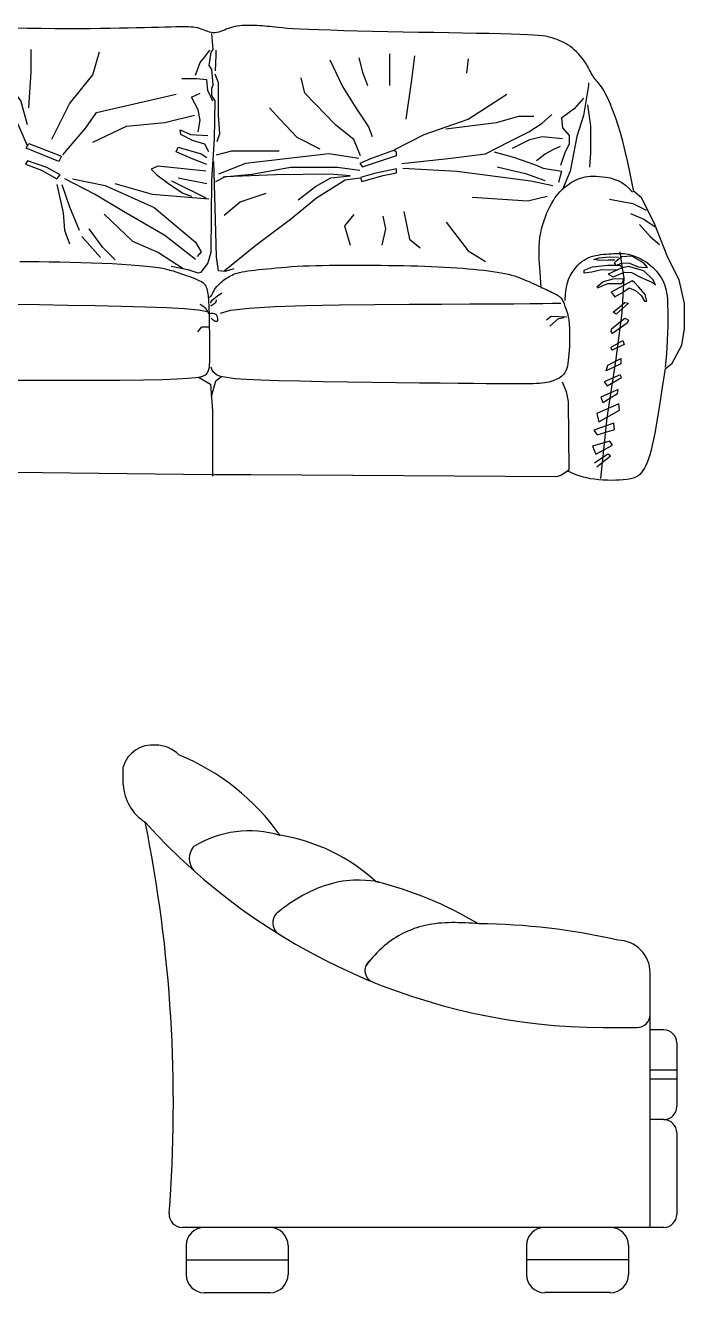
# Model space of a CAD drawing. Header units: inches. Extents: x 11.4 to 53.9, y 10.8 to 35.6.
# Drawn here: x 17.709 to 18.742, y 19.671 to 21.654 of the extents above; entities that cross this region are included whole.
import ezdxf

# ---------------------------------------------------------------- set-up
doc = ezdxf.new("R2010")
doc.units = ezdxf.units.IN
doc.header["$MEASUREMENT"] = 0
doc.layers.add('02', color=2, linetype='Continuous')

msp = doc.modelspace()

# ---------------------------------------------------------------- linework, layer by layer
at = {"layer": '02'}
for p, q in [((17.8625, 20.4658), (17.8625, 20.4938)), ((18.6875, 19.773), (18.6875, 20.1714)), ((18.6139, 20.0859), (18.6671, 20.0859)), ((18.7088, 20.0821), (18.6875, 20.0821)), ((18.7292, 20.0617), (18.7292, 19.962)), ((18.7292, 20.019), (18.6875, 20.019)), ((18.7292, 20.0047), (18.6875, 20.0047)), ((18.7088, 19.9416), (18.6875, 19.9416)), ((18.7292, 19.9212), (18.7292, 19.7934)), ((18.7088, 19.773), (17.9549, 19.773)), ((17.9609, 19.7445), (17.9609, 19.6994)), ((18.1206, 19.7445), (18.1206, 19.6994)), ((18.494, 19.7445), (18.494, 19.6994)), ((18.6537, 19.7445), (18.6537, 19.6994)), ((17.9609, 19.722), (18.1206, 19.722)), ((18.6537, 19.722), (18.494, 19.722)), ((17.9895, 19.6709), (18.0921, 19.6709)), ((18.6251, 19.6709), (18.5225, 19.6709))]:
    msp.add_line(p, q, dxfattribs=at)
for points in [[(18.6612, 21.3961), (18.6567, 21.4193), (18.6525, 21.4395), (18.6484, 21.4571), (18.6446, 21.4724), (18.6409, 21.4856), (18.6375, 21.497), (18.6342, 21.5069), (18.631, 21.5156), (18.6281, 21.5234), (18.6252, 21.5304), (18.6226, 21.5365), (18.62, 21.5419), (18.6176, 21.5467), (18.6153, 21.5508), (18.6132, 21.5544), (18.6111, 21.5575), (18.6092, 21.5602), (18.6074, 21.5626), (18.6056, 21.5647), (18.604, 21.5666), (18.6024, 21.5684), (18.6009, 21.5703), (18.5995, 21.5721), (18.5981, 21.5742), (18.5967, 21.5764), (18.5954, 21.5789), (18.594, 21.5815), (18.5925, 21.5843), (18.591, 21.5872), (18.5893, 21.5902), (18.5875, 21.5934), (18.5855, 21.5965), (18.5832, 21.5997), (18.5808, 21.603), (18.5781, 21.6062), (18.5753, 21.6093), (18.5723, 21.6123), (18.5692, 21.6152), (18.566, 21.618), (18.5627, 21.6205), (18.5593, 21.6228), (18.5558, 21.6249), (18.5524, 21.6269), (18.5489, 21.6286), (18.5453, 21.6301), (18.5419, 21.6315), (18.5384, 21.6328), (18.535, 21.6339), (18.5316, 21.6349), (18.528, 21.6358), (18.5239, 21.6367), (18.5188, 21.6374), (18.5126, 21.638), (18.5049, 21.6386), (18.4954, 21.6391), (18.4837, 21.6396), (18.4698, 21.6401), (18.4536, 21.6405), (18.4355, 21.6409), (18.4157, 21.6412), (18.3945, 21.6416), (18.3722, 21.642), (18.3489, 21.6424), (18.3251, 21.6429), (18.3008, 21.6433), (18.2766, 21.6438), (18.2527, 21.6444), (18.2297, 21.6449), (18.2078, 21.6455), (18.1874, 21.6461), (18.169, 21.6467), (18.1529, 21.6473), (18.1394, 21.6479), (18.1283, 21.6485), (18.1192, 21.6491), (18.1118, 21.6497), (18.1057, 21.6503), (18.1007, 21.6508), (18.0963, 21.6513), (18.0923, 21.6518), (18.0883, 21.6522), (18.0844, 21.6526), (18.0804, 21.653), (18.0764, 21.6533), (18.0725, 21.6535), (18.0685, 21.6537), (18.0645, 21.6538), (18.0606, 21.6538), (18.0566, 21.6538), (18.0526, 21.6537), (18.0487, 21.6534), (18.0449, 21.6531), (18.0411, 21.6526), (18.0374, 21.652), (18.0339, 21.6512), (18.0304, 21.6502), (18.0272, 21.649), (18.024, 21.6478), (18.021, 21.6465), (18.018, 21.6452), (18.0151, 21.6441), (18.0122, 21.6431), (18.0093, 21.6424), (18.0064, 21.6421), (18.0035, 21.6421), (18.0006, 21.6425), (17.9977, 21.6432), (17.9948, 21.644), (17.9921, 21.645), (17.9894, 21.6461), (17.9868, 21.6472), (17.9845, 21.6481), (17.9822, 21.649), (17.9801, 21.6497), (17.9777, 21.6502), (17.9752, 21.6507), (17.9721, 21.651), (17.9685, 21.6512), (17.9641, 21.6514), (17.9588, 21.6514), (17.9525, 21.6514), (17.9452, 21.6513), (17.9369, 21.6511), (17.9277, 21.6509), (17.9177, 21.6506), (17.9069, 21.6504), (17.8953, 21.6501), (17.8831, 21.6498), (17.8703, 21.6495), (17.8568, 21.6492), (17.8424, 21.6489), (17.8272, 21.6487), (17.811, 21.6485), (17.7936, 21.6485), (17.7752, 21.6485), (17.7554, 21.6486), (17.7343, 21.6488), (17.7123, 21.6491), (17.6899, 21.6494)], [(17.9374, 21.2768), (17.9636, 21.2716), (17.9792, 21.2664), (17.9845, 21.2674), (17.9949, 21.281), (18.0001, 21.2987), (18.0012, 21.4115), (18.0054, 21.4762), (18.0064, 21.5357), (18.0012, 21.5441), (18.0012, 21.5556), (18.0033, 21.5608), (18.0012, 21.5848), (17.997, 21.5911), (18.0001, 21.612), (18.0033, 21.6161), (18.0012, 21.6412)], [(17.7182, 21.616), (17.7182, 21.5812), (17.7143, 21.525)], [(17.9756, 21.576), (17.9831, 21.5955), (17.9906, 21.6046), (17.9982, 21.6151)], [(18.0075, 21.6151), (18.0075, 21.6067), (18.0064, 21.5827)], [(17.7509, 21.4756), (17.7787, 21.5311), (17.8151, 21.5762), (17.8255, 21.6126)], [(18.1862, 21.6), (18.2057, 21.558), (18.2268, 21.5249), (18.2464, 21.4949), (18.2524, 21.4798)], [(18.2313, 21.6031), (18.2373, 21.5805), (18.2449, 21.5595)], [(18.2795, 21.6091), (18.2795, 21.5595)], [(18.3186, 21.6061), (18.3141, 21.5685), (18.305, 21.5069)], [(18.4028, 21.6016), (18.3998, 21.579)], [(17.7127, 21.4982), (17.7023, 21.5363), (17.6745, 21.571), (17.6554, 21.5848)], [(18.0096, 21.4721), (18.0137, 21.4846), (18.0116, 21.5128), (18.0116, 21.5639), (18.0064, 21.5775)], [(17.7127, 21.4652), (17.7006, 21.493), (17.6849, 21.5259), (17.6172, 21.5692), (17.5947, 21.5727)], [(18.0027, 21.5354), (17.9951, 21.552), (17.9936, 21.5685), (17.9771, 21.57), (17.9545, 21.57)], [(18.2343, 21.4498), (18.2238, 21.4753), (18.1952, 21.4979), (18.1471, 21.5475), (18.1411, 21.5715)], [(18.5908, 21.564), (18.5908, 21.5595), (18.5833, 21.5129), (18.5728, 21.4798), (18.5623, 21.4258), (18.5502, 21.3972)], [(17.768, 21.4513), (17.8041, 21.4934), (17.8207, 21.5174), (17.9455, 21.546)], [(17.9801, 21.4874), (17.9831, 21.5054), (17.9801, 21.5219), (17.9696, 21.5414), (17.9831, 21.5475)], [(18.287, 21.4588), (18.3336, 21.4828), (18.4028, 21.5069), (18.463, 21.546)], [(18.5833, 21.5399), (18.5683, 21.5234), (18.5487, 21.5084), (18.5502, 21.4934), (18.5608, 21.4813), (18.5608, 21.4678), (18.5547, 21.4558), (18.5487, 21.4393), (18.5472, 21.4348)], [(18.1711, 21.4603), (18.135, 21.4783), (18.108, 21.5069), (18.0914, 21.5249)], [(18.5893, 21.5294), (18.5939, 21.4964), (18.5939, 21.4543), (18.5923, 21.4318)], [(17.8151, 21.4708), (17.8675, 21.496), (17.9276, 21.5018), (17.9741, 21.5134)], [(18.299, 21.4378), (18.3712, 21.4453), (18.4299, 21.4528), (18.4675, 21.4723), (18.4976, 21.4874), (18.5186, 21.5009), (18.5337, 21.5144)], [(18.3676, 21.4921), (18.4471, 21.5018), (18.482, 21.5115), (18.5052, 21.5115)], [(17.9967, 21.4558), (17.9906, 21.4678), (17.9711, 21.4738), (17.953, 21.4828), (17.9515, 21.4904), (17.9681, 21.4828), (17.9951, 21.4813)], [(18.472, 21.4618), (18.4991, 21.4753), (18.5186, 21.4798), (18.5502, 21.4768)], [(17.9936, 21.4363), (17.9696, 21.4453), (17.9455, 21.4558), (17.9485, 21.4633), (17.9846, 21.4528), (17.9936, 21.4468)], [(18.0087, 21.4513), (18.0328, 21.4573), (18.1065, 21.4573)], [(18.4434, 21.4558), (18.475, 21.4468), (18.5066, 21.4363), (18.5201, 21.4303), (18.5487, 21.4258), (18.5442, 21.4077)], [(18.5096, 21.4423), (18.5232, 21.4528), (18.5367, 21.4603), (18.5472, 21.4648)], [(18.0357, 21.2726), (18.0221, 21.2685), (18.0116, 21.2695), (18.0085, 21.2914), (18.0064, 21.3687), (18.0043, 21.4407)], [(18.2313, 21.4453), (18.1847, 21.4528), (18.0538, 21.4378), (18.0117, 21.4212)], [(17.9921, 21.4258), (17.9621, 21.4288), (17.9169, 21.4333), (17.9064, 21.4288), (17.9154, 21.4197), (17.9335, 21.4062), (17.956, 21.3912), (17.9696, 21.3867)], [(18.1366, 21.3807), (18.1636, 21.4017), (18.1877, 21.4152), (18.2178, 21.4182), (18.1862, 21.4212), (18.102, 21.4197), (18.0222, 21.4167), (18.0072, 21.4092)], [(18.0192, 21.4167), (18.0643, 21.4212), (18.1245, 21.4318), (18.1982, 21.4318), (18.2328, 21.4273)], [(18.3005, 21.4303), (18.3848, 21.4258), (18.5006, 21.4107), (18.5352, 21.4032)], [(18.5232, 21.4107), (18.4946, 21.4212), (18.4479, 21.4318)], [(18.5171, 21.2424), (18.5157, 21.2601), (18.5146, 21.2751), (18.5139, 21.2877), (18.5136, 21.2983), (18.5137, 21.3074), (18.5142, 21.3153), (18.515, 21.3224), (18.5161, 21.3291), (18.5176, 21.3356), (18.5194, 21.3421), (18.5214, 21.3484), (18.5236, 21.3544), (18.5259, 21.3603), (18.5284, 21.3658), (18.5309, 21.3709), (18.5334, 21.3757), (18.536, 21.3799), (18.5385, 21.3838), (18.541, 21.3873), (18.5435, 21.3904), (18.5461, 21.3933), (18.5487, 21.396), (18.5513, 21.3984), (18.554, 21.4007), (18.5568, 21.4029), (18.5596, 21.405), (18.5625, 21.407), (18.5655, 21.4088), (18.5686, 21.4106), (18.5718, 21.4121), (18.5751, 21.4135), (18.5786, 21.4147), (18.5821, 21.4158), (18.5858, 21.4166), (18.5897, 21.4172), (18.5938, 21.4176), (18.5981, 21.4178), (18.6028, 21.4178), (18.6077, 21.4175), (18.613, 21.417), (18.6187, 21.4162), (18.6247, 21.415), (18.6308, 21.4133), (18.637, 21.4109), (18.6431, 21.4078), (18.649, 21.4039), (18.6547, 21.3988), (18.66, 21.3927)], [(17.7589, 21.405), (17.7686, 21.3605), (17.7706, 21.3333), (17.7783, 21.3121)], [(17.7667, 21.405), (17.7783, 21.3701), (17.7938, 21.3333)], [(17.9756, 21.2875), (17.9275, 21.3251), (17.8628, 21.3626), (17.8176, 21.3897), (17.771, 21.4137)], [(17.783, 21.4137), (17.8342, 21.4032), (17.9109, 21.3687), (17.9756, 21.3146), (17.9846, 21.2995), (17.9786, 21.292)], [(17.8492, 21.4062), (17.9079, 21.3897), (17.9967, 21.3822)], [(17.938, 21.4107), (17.9921, 21.3837)], [(17.9485, 21.4152), (17.9936, 21.4062)], [(18.0207, 21.2695), (18.0704, 21.3101), (18.1245, 21.3506), (18.1651, 21.3837), (18.2103, 21.4122), (18.2328, 21.4152)], [(18.0207, 21.3566), (18.0458, 21.3779), (18.0865, 21.3914)], [(18.4088, 21.3852), (18.4961, 21.3792), (18.5262, 21.3867)], [(18.6239, 21.382), (18.6604, 21.3751), (18.6812, 21.3647)], [(18.7111, 21.1166), (18.7219, 21.1253), (18.7372, 21.1535), (18.7415, 21.1796), (18.7415, 21.2188), (18.7328, 21.2557), (18.7154, 21.2905), (18.6937, 21.3449), (18.6741, 21.384), (18.661, 21.3949)], [(17.8326, 21.3585), (17.8772, 21.3159), (17.9179, 21.2985), (17.9566, 21.2733)], [(18.2238, 21.3581), (18.2088, 21.3401), (18.2178, 21.3101)], [(18.302, 21.3626), (18.311, 21.3191), (18.3276, 21.3055)], [(18.6569, 21.3595), (18.6777, 21.3508), (18.6951, 21.3387)], [(18.2689, 21.3551), (18.2734, 21.3356), (18.2674, 21.3101)], [(18.3682, 21.3461), (18.4028, 21.301), (18.4299, 21.2845)], [(18.6708, 21.3421), (18.6882, 21.3231), (18.702, 21.3109)], [(17.8268, 21.2908), (17.7977, 21.3237)], [(17.85, 21.2869), (17.8306, 21.3062), (17.8093, 21.3353)], [(18.5544, 21.2231), (18.5548, 21.2331), (18.5559, 21.2418), (18.5576, 21.2495), (18.5598, 21.2561), (18.5624, 21.2619), (18.5652, 21.2669), (18.5683, 21.2713), (18.5714, 21.2751), (18.5745, 21.2785), (18.5776, 21.2815), (18.5808, 21.2841), (18.584, 21.2864), (18.5872, 21.2884), (18.5906, 21.2901), (18.5942, 21.2915), (18.5979, 21.2927), (18.6018, 21.2937), (18.6059, 21.2945), (18.61, 21.2951), (18.6143, 21.2956), (18.6185, 21.296), (18.6227, 21.2963), (18.6269, 21.2965), (18.6309, 21.2967), (18.6348, 21.2968), (18.6385, 21.2968), (18.6421, 21.2968), (18.6457, 21.2966), (18.6493, 21.2962), (18.6529, 21.2956), (18.6565, 21.2948), (18.6603, 21.2938), (18.6641, 21.2924), (18.6681, 21.2907), (18.6721, 21.2888), (18.6761, 21.2866), (18.6801, 21.2842), (18.6839, 21.2815), (18.6876, 21.2787), (18.6911, 21.2756), (18.6944, 21.2724), (18.6974, 21.2691), (18.7002, 21.2656), (18.7028, 21.262), (18.7051, 21.2583), (18.7071, 21.2546), (18.7088, 21.2508), (18.7103, 21.247), (18.7116, 21.2432), (18.7126, 21.2393), (18.7133, 21.2352), (18.7139, 21.2307), (18.7144, 21.2259), (18.7147, 21.2206), (18.7149, 21.2147), (18.7151, 21.2081), (18.7152, 21.2007), (18.7152, 21.1924), (18.7151, 21.1831), (18.7148, 21.1727), (18.7143, 21.1612), (18.7136, 21.1484), (18.7125, 21.1343), (18.7111, 21.1188)], [(18.6103, 20.9449), (18.62, 21.0399), (18.6341, 21.1318), (18.6438, 21.2041), (18.647, 21.2582), (18.6438, 21.2776), (18.6405, 21.2992)], [(17.6703, 21.0988), (17.7189, 21.0985), (17.7675, 21.0984), (17.8143, 21.0985), (17.8571, 21.0988), (17.8942, 21.0992), (17.9239, 21.0998), (17.9467, 21.1007), (17.9637, 21.1017), (17.9756, 21.1028), (17.9836, 21.104), (17.9885, 21.1054), (17.9912, 21.1068), (17.9929, 21.1083), (17.9941, 21.1098), (17.9952, 21.1115), (17.9961, 21.1135), (17.9968, 21.116), (17.9974, 21.1191), (17.9978, 21.1229), (17.9981, 21.1276), (17.9983, 21.1333), (17.9984, 21.14), (17.9984, 21.1477), (17.9983, 21.1559), (17.9982, 21.1643), (17.9981, 21.1728), (17.9979, 21.1808), (17.9977, 21.1883), (17.9976, 21.1949), (17.9974, 21.2003), (17.9974, 21.2046), (17.9973, 21.2081), (17.9972, 21.211), (17.9971, 21.2134), (17.9971, 21.2156), (17.997, 21.2177), (17.9968, 21.2199), (17.9967, 21.2223), (17.9965, 21.225), (17.9962, 21.2278), (17.9959, 21.2307), (17.9956, 21.2336), (17.9951, 21.2365), (17.9946, 21.2391), (17.9939, 21.2416), (17.9932, 21.2438), (17.9923, 21.2457), (17.9912, 21.2474), (17.9899, 21.2489), (17.9884, 21.2503), (17.9865, 21.2516), (17.9842, 21.2529), (17.9816, 21.2543), (17.9785, 21.2557), (17.9751, 21.2571), (17.9713, 21.2586), (17.9673, 21.2601), (17.9631, 21.2616), (17.9588, 21.2632), (17.9544, 21.2647), (17.95, 21.2662), (17.9457, 21.2677), (17.9412, 21.2691), (17.9363, 21.2705), (17.9309, 21.2719), (17.9246, 21.2732), (17.9174, 21.2744), (17.9089, 21.2756), (17.8989, 21.2767), (17.8874, 21.2778), (17.8744, 21.2788), (17.8602, 21.2797), (17.8451, 21.2805), (17.8292, 21.2812), (17.8128, 21.2819), (17.7962, 21.2824), (17.7796, 21.2829), (17.7631, 21.2833), (17.7469, 21.2835), (17.731, 21.2837), (17.7155, 21.2838), (17.7006, 21.2837)], [(17.9973, 21.2284), (17.9984, 21.2288), (17.9995, 21.2298), (18.0006, 21.2313), (18.0017, 21.2332), (18.0029, 21.2354), (18.0042, 21.2378), (18.0056, 21.2403), (18.0073, 21.2427), (18.009, 21.2451), (18.011, 21.2473), (18.0131, 21.2493), (18.0152, 21.2513), (18.0174, 21.2531), (18.0197, 21.2549), (18.0219, 21.2565), (18.0241, 21.258), (18.0262, 21.2594), (18.0284, 21.2608), (18.0305, 21.262), (18.0329, 21.2632), (18.0354, 21.2643), (18.0381, 21.2654), (18.0412, 21.2663), (18.0447, 21.2672), (18.0486, 21.268), (18.053, 21.2688), (18.0578, 21.2696), (18.063, 21.2703), (18.0686, 21.271), (18.0746, 21.2716), (18.0809, 21.2723), (18.0876, 21.273), (18.0946, 21.2736), (18.102, 21.2743), (18.1097, 21.275), (18.1177, 21.2757), (18.1262, 21.2763), (18.135, 21.2768), (18.1443, 21.2773), (18.1539, 21.2777), (18.164, 21.2781), (18.1745, 21.2783), (18.1853, 21.2785), (18.1963, 21.2786), (18.2077, 21.2786), (18.2192, 21.2786), (18.2308, 21.2786), (18.2426, 21.2786), (18.2544, 21.2785), (18.2662, 21.2784), (18.278, 21.2783), (18.2896, 21.2781), (18.3012, 21.2779), (18.3126, 21.2777), (18.3238, 21.2774), (18.3347, 21.2771), (18.3454, 21.2767), (18.3557, 21.2762), (18.3658, 21.2757), (18.3755, 21.2751), (18.3849, 21.2745), (18.394, 21.2738), (18.4028, 21.2731), (18.4112, 21.2723), (18.4193, 21.2715), (18.4271, 21.2706), (18.4344, 21.2697), (18.4414, 21.2687), (18.4481, 21.2677), (18.4543, 21.2666), (18.4601, 21.2655), (18.4655, 21.2643), (18.4705, 21.263), (18.4751, 21.2617), (18.4794, 21.2603), (18.4834, 21.2589), (18.4872, 21.2574), (18.4909, 21.2559), (18.4945, 21.2543), (18.4981, 21.2528), (18.5017, 21.2511), (18.5053, 21.2495), (18.5088, 21.2479), (18.5123, 21.2463), (18.5158, 21.2447), (18.5191, 21.2431), (18.5222, 21.2417), (18.5252, 21.2403), (18.528, 21.239), (18.5306, 21.2377), (18.5331, 21.2366), (18.5353, 21.2355), (18.5373, 21.2344), (18.5392, 21.2334), (18.5409, 21.2325), (18.5425, 21.2316), (18.5439, 21.2306), (18.5452, 21.2297), (18.5463, 21.2288), (18.5474, 21.2278), (18.5483, 21.2267), (18.5492, 21.2255), (18.55, 21.2243), (18.5507, 21.2228), (18.5515, 21.2213), (18.5522, 21.2196), (18.5528, 21.2179), (18.5535, 21.2161), (18.5541, 21.2142), (18.5547, 21.2124), (18.5553, 21.2107), (18.5558, 21.209), (18.5564, 21.2075), (18.5569, 21.206), (18.5574, 21.2046), (18.5579, 21.2031), (18.5584, 21.2015), (18.5588, 21.1998), (18.5592, 21.198), (18.5596, 21.1959), (18.56, 21.1935), (18.5603, 21.1909), (18.5606, 21.1879), (18.5608, 21.1846), (18.561, 21.1809), (18.5611, 21.1769), (18.5612, 21.1725), (18.5613, 21.1676), (18.5612, 21.1624), (18.5611, 21.1568), (18.561, 21.1511), (18.5607, 21.1454), (18.5604, 21.1397), (18.5599, 21.1343), (18.5594, 21.1293), (18.5588, 21.1247), (18.5581, 21.1208), (18.5572, 21.1174), (18.5562, 21.1145), (18.5551, 21.112), (18.5538, 21.1099), (18.5524, 21.108), (18.5508, 21.1064), (18.5491, 21.1049), (18.5471, 21.1034), (18.545, 21.102), (18.5427, 21.1007), (18.5403, 21.0995), (18.5377, 21.0984), (18.5349, 21.0974), (18.532, 21.0965), (18.529, 21.0957), (18.5258, 21.095), (18.5225, 21.0944), (18.5187, 21.0939), (18.5145, 21.0936), (18.5098, 21.0933), (18.5043, 21.0931), (18.4981, 21.0929), (18.491, 21.0929), (18.4828, 21.0928), (18.4732, 21.0928), (18.4617, 21.0929), (18.4477, 21.093), (18.4309, 21.0931), (18.4108, 21.0933), (18.3869, 21.0936), (18.3587, 21.0938), (18.3262, 21.0942), (18.2903, 21.0946), (18.2523, 21.095), (18.2136, 21.0956), (18.1755, 21.0962), (18.1393, 21.0969), (18.1064, 21.0977), (18.078, 21.0986), (18.0552, 21.0997), (18.0376, 21.101), (18.0244, 21.1026), (18.015, 21.1046), (18.0086, 21.1072), (18.0045, 21.1104), (18.0019, 21.1143), (18.0003, 21.119)], [(18.6362, 21.2708), (18.6115, 21.2715), (18.596, 21.2676), (18.5843, 21.2663), (18.5843, 21.2708), (18.5973, 21.276), (18.6206, 21.2786), (18.6395, 21.2786), (18.6446, 21.2754)], [(18.6323, 21.2864), (18.6219, 21.2864), (18.6083, 21.2857), (18.5992, 21.2877), (18.6077, 21.2903), (18.6239, 21.2916), (18.6382, 21.2909)], [(18.6051, 21.243), (18.6213, 21.2501), (18.6433, 21.2501), (18.6459, 21.2546), (18.6453, 21.2572), (18.6291, 21.2566), (18.6141, 21.2527), (18.6038, 21.2443)], [(17.4402, 21.2138), (17.4618, 21.2165), (17.4894, 21.2183), (17.5222, 21.2192), (17.5593, 21.2194), (17.5996, 21.2192), (17.6424, 21.2185), (17.6866, 21.2177), (17.7314, 21.2169), (17.7758, 21.2161), (17.8188, 21.2154), (17.8596, 21.2145), (17.8971, 21.2136), (17.9303, 21.2123), (17.9583, 21.2107), (17.9801, 21.2086), (17.9947, 21.206)], [(17.9825, 21.2176), (17.9854, 21.2159), (17.9877, 21.2146), (17.9895, 21.2133), (17.9909, 21.212), (17.9921, 21.2105), (17.9933, 21.2086), (17.9947, 21.2061), (17.9963, 21.2028)], [(17.9993, 21.2196), (18.0022, 21.2245), (18.0101, 21.2304), (18.017, 21.2353)], [(18.0082, 21.2245), (18.0081, 21.2227), (18.0075, 21.221), (18.0063, 21.2195), (18.0048, 21.2181), (18.0032, 21.2169), (18.0016, 21.2159), (18.0003, 21.2151), (17.9993, 21.2146)], [(18.0147, 21.2034), (18.0304, 21.208), (18.0598, 21.2115), (18.1, 21.2139), (18.1481, 21.2156), (18.2012, 21.2167), (18.2563, 21.2173), (18.3106, 21.2176), (18.361, 21.2177), (18.4052, 21.2179), (18.4429, 21.2181), (18.4743, 21.2183), (18.4998, 21.2186), (18.5196, 21.2187), (18.534, 21.2189), (18.5432, 21.219), (18.5476, 21.219)], [(17.9973, 21.2028), (18.0003, 21.2033), (18.0028, 21.2034), (18.0047, 21.2032), (18.0062, 21.2027), (18.0073, 21.202), (18.0081, 21.2012), (18.0087, 21.2003), (18.0091, 21.1993), (18.0095, 21.1984), (18.0097, 21.1976), (18.0099, 21.1968), (18.01, 21.196), (18.0101, 21.1953), (18.0101, 21.1946), (18.0101, 21.194), (18.0101, 21.1934), (18.0101, 21.1929), (18.0101, 21.1924), (18.0101, 21.192), (18.01, 21.1916), (18.0098, 21.1912), (18.0096, 21.1909), (18.0093, 21.1907), (18.0089, 21.1905), (18.0084, 21.1903), (18.0077, 21.1903), (18.0069, 21.1904), (18.006, 21.1908), (18.0048, 21.1914), (18.0035, 21.1925), (18.002, 21.1939), (18.0003, 21.1959)], [(18.5254, 21.1929), (18.5323, 21.1989), (18.557, 21.1979)], [(17.9795, 21.1742), (17.9855, 21.1821), (17.9973, 21.1821)], [(18.5303, 21.1831), (18.5441, 21.1949), (18.553, 21.1969)], [(18.5498, 21.0959), (18.5559, 21.0811), (18.5593, 21.0655), (18.5602, 20.9576), (18.5489, 20.9498), (18.5411, 20.9472), (18.0626, 20.9507), (18.0007, 20.9507), (17.604, 20.955), (17.4295, 20.9587), (17.4299, 21.0777), (17.4325, 21.0898), (17.4421, 21.0959), (17.4619, 21.1046)], [(17.9806, 21.1036), (17.9991, 21.0925), (18.0026, 21.0509), (18.0026, 20.9486)], [(18.0007, 21.073), (18.0078, 21.0977), (18.0164, 21.1046)], [(18.7108, 21.1168), (18.7074, 21.0938), (18.7044, 21.0737), (18.7017, 21.0561), (18.6992, 21.0408), (18.6969, 21.0275), (18.6948, 21.0159), (18.6928, 21.0058), (18.6908, 20.9969), (18.6889, 20.9889), (18.6869, 20.9818), (18.6849, 20.9755), (18.6828, 20.9699), (18.6807, 20.965), (18.6785, 20.9608), (18.6762, 20.9571), (18.6738, 20.954), (18.6713, 20.9513), (18.6686, 20.9491), (18.6657, 20.9473), (18.6624, 20.9458), (18.6588, 20.9446), (18.6548, 20.9437), (18.6503, 20.943), (18.6452, 20.9425), (18.6396, 20.9422), (18.6336, 20.942), (18.6271, 20.9419), (18.6205, 20.942), (18.6137, 20.9423), (18.607, 20.9428), (18.6005, 20.9435), (18.5942, 20.9444), (18.5884, 20.9456), (18.5829, 20.9469), (18.5779, 20.9483), (18.5733, 20.9499), (18.5692, 20.9514), (18.5655, 20.953), (18.5622, 20.9545), (18.5593, 20.9559)], [(18.6038, 20.9632), (18.6254, 20.9805), (18.6211, 20.9827), (18.6005, 20.9686)]]:
    msp.add_lwpolyline(points, dxfattribs=at)
for points in [[(17.7147, 21.4689), (17.7659, 21.4491), (17.7617, 21.4407), (17.7105, 21.4616)], [(18.2331, 21.4376), (18.2373, 21.4324), (18.2624, 21.4407), (18.2906, 21.4501), (18.2906, 21.4553), (18.2885, 21.4574), (18.2843, 21.4574), (18.2498, 21.4449)], [(17.7094, 21.4365), (17.7345, 21.4271), (17.7586, 21.4136), (17.7638, 21.4198), (17.7429, 21.4313), (17.7126, 21.4418)], [(18.2362, 21.4094), (18.2697, 21.4188), (18.2906, 21.423), (18.2906, 21.4292), (18.2561, 21.4219), (18.2341, 21.4157)], [(18.6343, 21.278), (18.6433, 21.2825), (18.655, 21.2819), (18.6687, 21.276), (18.6738, 21.2754), (18.6836, 21.2747), (18.6771, 21.2825), (18.6589, 21.2929), (18.6433, 21.2916), (18.6343, 21.2851), (18.631, 21.2819)], [(18.6219, 21.2643), (18.6297, 21.2605), (18.6472, 21.2676), (18.6583, 21.2669), (18.6713, 21.2605), (18.6914, 21.2514), (18.6959, 21.2475), (18.692, 21.2559), (18.6777, 21.2695), (18.6537, 21.2767), (18.642, 21.2741)], [(18.6265, 21.2365), (18.6323, 21.2293), (18.6459, 21.2371), (18.6544, 21.243), (18.6648, 21.2391), (18.6732, 21.2313), (18.6784, 21.2222), (18.6823, 21.2222), (18.6797, 21.2326), (18.67, 21.2443), (18.6628, 21.2514), (18.6596, 21.254)], [(18.6297, 21.2052), (18.6481, 21.2204), (18.6535, 21.2193), (18.6341, 21.202)], [(18.6276, 21.1793), (18.6481, 21.1955), (18.6535, 21.1923), (18.6514, 21.1879), (18.6286, 21.1717), (18.6265, 21.175)], [(18.6265, 21.1501), (18.6449, 21.1609), (18.647, 21.1545), (18.6276, 21.1458)], [(18.6211, 21.122), (18.6416, 21.1328), (18.6416, 21.1242), (18.6189, 21.1134)], [(18.62, 21.0896), (18.6427, 21.1026), (18.6405, 21.1069), (18.6157, 21.0961)], [(18.6135, 21.0637), (18.6362, 21.0777), (18.6373, 21.0842), (18.6103, 21.0723)], [(18.607, 21.0335), (18.6395, 21.0518), (18.6384, 21.0615), (18.6038, 21.0464)], [(18.5994, 21.0205), (18.6048, 21.0129), (18.6319, 21.0216), (18.6308, 21.0313)], [(18.6027, 20.9827), (18.6286, 20.9967), (18.6243, 21.0032), (18.5973, 20.9956)]]:
    msp.add_lwpolyline(points, close=True, dxfattribs=at)
for centre, radius, start, end in [((17.9084, 20.4798), 0.048, 84.2331, 163.0821), ((17.9133, 20.4766), 0.051, 44.522, 90), ((17.8147, 20.1795), 0.3591, 35.1889, 67.928), ((17.9371, 20.47), 0.0747, 183.1878, 237.7522), ((15.7054, 19.9659), 2.2357, 355.6159, 11.3748), ((18.6182, 21.056), 0.9702, 222.0028, 269.7493), ((18.0603, 20.2255), 0.1679, 73.424, 121.3575), ((18.062, 20.0993), 0.2909, 47.5588, 80.8598), ((17.9948, 20.3503), 0.0288, 139.6221, 220.76), ((18.116, 19.7444), 0.5873, 59.0823, 76.0188), ((18.119, 20.2496), 0.0223, 140.3879, 225.7389), ((18.4091, 19.2308), 1.0174, 77.071, 89.4242), ((18.6365, 20.1714), 0.051, 0, 89.7252), ((18.2601, 20.1747), 0.0191, 128.7866, 255.2614), ((18.6671, 20.1063), 0.0204, 270, 0), ((18.7088, 20.0617), 0.0204, 0, 90), ((18.7088, 19.962), 0.0204, 270, 0), ((18.7088, 19.9212), 0.0204, 0, 90), ((17.9549, 19.7934), 0.0204, 175.6159, 270), ((18.7088, 19.7934), 0.0204, 270, 0), ((17.9895, 19.7445), 0.0286, 90, 180), ((18.0921, 19.7445), 0.0286, 0, 90), ((18.5225, 19.7445), 0.0286, 90, 180), ((18.6251, 19.7445), 0.0286, 0, 90), ((17.9895, 19.6994), 0.0286, 180, 270), ((18.0921, 19.6994), 0.0286, 270, 0), ((18.5225, 19.6994), 0.0286, 180, 270), ((18.6251, 19.6994), 0.0286, 270, 0)]:
    msp.add_arc(centre, radius, start, end, dxfattribs=at)
for points, knots in [([(18.2583, 20.314), (18.2745, 20.3112), (18.2178, 20.3249), (18.148, 20.2983), (18.1121, 20.272), (18.1019, 20.2638)], [0, 0, 0, 0, 0.763126, 1.68516, 2.069932, 2.069932, 2.069932, 2.069932]), ([(18.4194, 20.2481), (18.391, 20.25), (18.3385, 20.2533), (18.2762, 20.2225), (18.2514, 20.194), (18.2429, 20.1829)], [0, 0, 0, 0, 0.825842, 1.52792, 1.937877, 1.937877, 1.937877, 1.937877])]:
    msp.add_open_spline(points, degree=3, knots=knots, dxfattribs=at)

doc.saveas('drawing.dxf')
